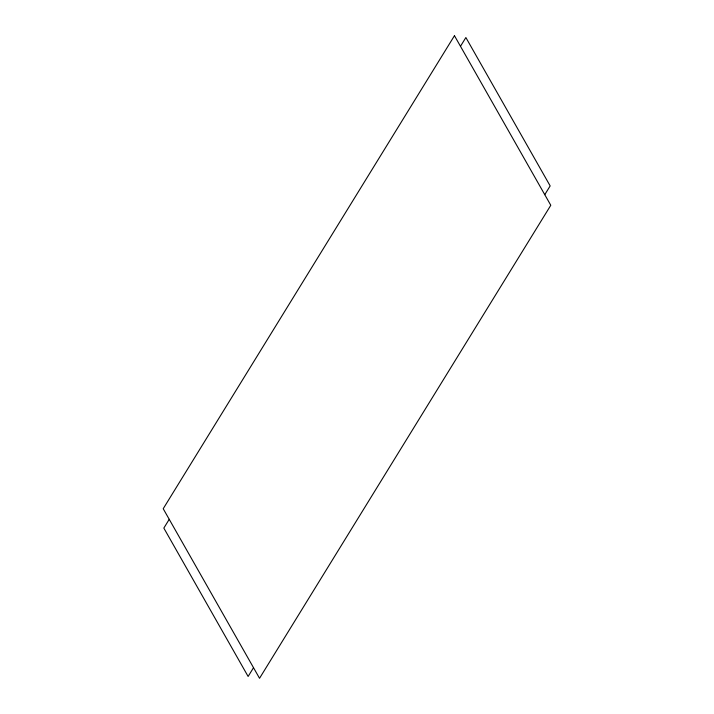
<?xml version="1.0" encoding="UTF-8"?>
<svg xmlns="http://www.w3.org/2000/svg" width="714" height="714" viewBox="0 0 714 714"><rect width="100%" height="100%" fill="white"/><g stroke="black" fill="none" stroke-linecap="round" stroke-linejoin="round"><path stroke-width="1.07" d="M169.227 519.328L163.836 528.083L248.124 676.461L253.515 667.706M460.485 46.294L465.876 37.539L550.164 185.917L544.773 194.672M454.461 35.7L163.211 508.725L259.539 678.3L550.789 205.275L454.461 35.7"/></g></svg>
